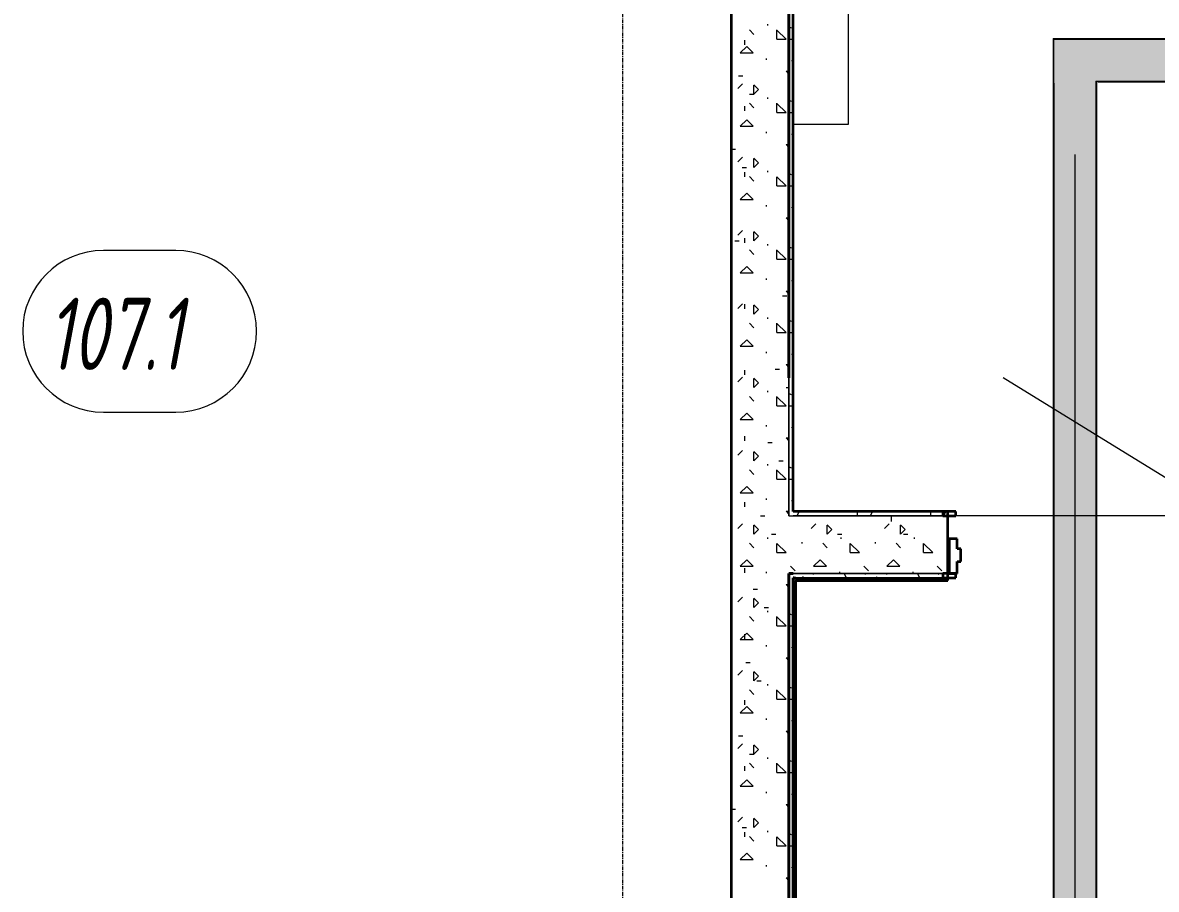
# Model space of a CAD drawing. Header units: millimetres. Extents: x -4948 to 42228, y -4856 to 69378.
# Drawn here: x 28630 to 32556, y 43283 to 46285 of the extents above; entities that cross this region are included whole.
import ezdxf

# ---------------------------------------------------------------- set-up
doc = ezdxf.new("R2010")
doc.units = ezdxf.units.MM
doc.linetypes.add('Линия сетки', pattern=[22.225, 12.7, -3.175, 3.175, -3.175])
for name, color, linetype, lineweight in [('A-AREA-IDEN', 2, 'Continuous', 30), ('A-DOOR', 31, 'Continuous', 13), ('A-DOOR-FRAM', 31, 'Continuous', 13), ('A-FLOR', 192, 'Continuous', 13), ('A-WALL', 113, 'Continuous', 13), ('A-WALL-PATT', 111, 'Continuous', 13), ('E-CABL-TRAY', 211, 'Continuous', 9), ('E-CABL-TRAY-CNTR', 211, 'Continuous', 9), ('I-WALL', 2, 'Continuous', 13), ('S-GRID', 1, 'Continuous', 30)]:
    doc.layers.add(name, color=color, linetype=linetype, lineweight=lineweight)
doc.styles.add('ISOCPEUR_B_I', font='', dxfattribs={"width": 0.7, "height": 250})
doc.styles.get('ISOCPEUR_B_I').set_extended_font_data('ISOCPEUR', italic=True, bold=True)

# ---------------------------------------------------------------- blocks, each defined once
blk = doc.blocks.new('27ELB-RD-AR-0000-BIM_rvt-1-1 этаж отм_ _0_000 лотки')
at = {"layer": 'A-AREA-IDEN', "color": 252, "lineweight": 9}
for p, q in [((29159.9, 45496.3), (28909.9, 45496.3)), ((28909.9, 44936.3), (29159.9, 44936.3))]:
    blk.add_line(p, q, dxfattribs=at)
for centre, start, end in [((28909.9, 45216.3), 90, 270), ((29159.9, 45216.3), 270, 90)]:
    blk.add_arc(centre, 280, start, end, dxfattribs=at)
at = {"layer": 'A-DOOR', "color": 252, "lineweight": 18}
blk.add_line((32800.9, 44577.1), (32026.2, 45054.5), dxfattribs=at)
at = {"layer": 'A-DOOR', "color": 252, "lineweight": 35}
for p, q in [((31861.9, 44377.1), (31816.9, 44377.1)), ((31816.9, 44377.1), (31816.9, 44362.1)), ((31861.9, 44362.1), (31861.9, 44377.1)), ((31816.9, 44362.1), (31861.9, 44362.1))]:
    blk.add_line(p, q, dxfattribs=at)
at = {"layer": 'A-DOOR-FRAM', "color": 252, "lineweight": 35}
for p, q in [((31861.9, 44592.1), (31816.9, 44592.1)), ((31816.9, 44592.1), (31816.9, 44577.1)), ((31816.9, 44577.1), (31861.9, 44577.1)), ((31861.9, 44577.1), (31861.9, 44592.1)), ((31866.9, 44497.1), (31838.9, 44497.1)), ((31838.9, 44497.1), (31838.9, 44377.1)), ((31866.9, 44463.1), (31866.9, 44497.1)), ((31878.9, 44463.1), (31866.9, 44463.1)), ((31878.9, 44419.1), (31878.9, 44463.1)), ((31866.9, 44377.1), (31866.9, 44419.1)), ((31866.9, 44419.1), (31878.9, 44419.1)), ((31838.9, 44377.1), (31866.9, 44377.1))]:
    blk.add_line(p, q, dxfattribs=at)
at = {"layer": 'A-FLOR', "color": 252, "lineweight": 9}
blk.add_line((32805.9, 44577.1), (31861.9, 44577.1), dxfattribs=at)
at = {"layer": 'A-WALL', "color": 252, "lineweight": 9}
for p, q in [((31283.9, 44577.1), (31283.9, 45054.6)), ((31283.9, 45054.6), (31283.9, 44577.1)), ((31283.9, 44577.1), (31298.9, 44577.1)), ((31833.9, 44577.1), (31298.9, 44577.1)), ((31298.9, 44577.1), (31833.9, 44577.1)), ((31298.9, 44377.1), (31833.9, 44377.1)), ((31833.9, 44377.1), (31298.9, 44377.1)), ((31307.9, 44362.1), (31301.9, 44362.1)), ((31301.9, 41777.1), (31301.9, 44359.1)), ((31301.9, 44359.1), (31307.9, 44359.1)), ((31307.9, 44362.1), (31833.9, 44362.1)), ((31833.9, 44362.1), (31307.9, 44362.1)), ((31307.9, 44359.1), (31833.9, 44359.1))]:
    blk.add_line(p, q, dxfattribs=at)
at = {"layer": 'A-WALL-PATT', "color": 252, "linetype": 'Continuous', "lineweight": 9}
for p, q in [((31162.5, 46244), (31146.6, 46259.8)), ((31210.2, 46275.6), (31210.2, 46279.6)), ((31242, 46228), (31242, 46259.8)), ((31273.7, 46228), (31242, 46259.7)), ((31293, 46265.9), (31283.9, 46270.4)), ((31130.9, 46208.9), (31130.9, 46224.8)), ((31242, 46228), (31273.8, 46228)), ((31283.9, 46228), (31298.9, 46228)), ((31115, 46180.3), (31137.4, 46202.8)), ((31115, 46180.4), (31159.9, 46180.4)), ((31159.9, 46180.3), (31137.4, 46202.8)), ((31206.3, 46156.6), (31206.3, 46160.5)), ((31292.8, 46151.8), (31298.9, 46157.8)), ((31087.2, 46112.9), (31087.2, 46116.9)), ((31108.7, 46101), (31124.5, 46101)), ((31283.9, 46106.7), (31273.6, 46117)), ((31273.8, 46116.9), (31283.9, 46116.9)), ((31107.1, 46057.4), (31123, 46073.3)), ((31178.4, 46053.5), (31162.5, 46069.3)), ((31162.6, 46037.5), (31162.6, 46069.2)), ((31146.8, 46037.5), (31162.6, 46037.5)), ((31162.7, 46037.6), (31178.6, 46053.4)), ((31210.2, 46021.6), (31210.2, 46025.6)), ((31293, 46011.9), (31283.9, 46016.4)), ((31130.9, 45980.3), (31130.9, 45996.2)), ((31162.5, 45990), (31146.6, 46005.8)), ((31242, 45974), (31242, 46005.8)), ((31273.7, 45974), (31242, 46005.7)), ((31115, 45926.3), (31137.4, 45948.8)), ((31159.9, 45926.3), (31137.4, 45948.8)), ((31242, 45974), (31273.8, 45974)), ((31283.9, 45974), (31298.9, 45974)), ((31115, 45926.4), (31159.9, 45926.4)), ((31206.3, 45902.6), (31206.3, 45906.5)), ((31292.8, 45897.8), (31298.9, 45903.8)), ((31087.2, 45858.9), (31087.2, 45862.9)), ((31283.9, 45852.7), (31273.6, 45863)), ((31273.8, 45862.9), (31283.9, 45862.9)), ((31083.9, 45847), (31099.1, 45847)), ((31107.1, 45803.4), (31123, 45819.3)), ((31121.3, 45783.5), (31137.2, 45783.5)), ((31178.4, 45799.5), (31162.5, 45815.3)), ((31162.6, 45783.5), (31162.6, 45815.2)), ((31162.7, 45783.6), (31178.6, 45799.4)), ((31130.9, 45751.7), (31130.9, 45767.6)), ((31162.5, 45736), (31146.6, 45751.8)), ((31210.2, 45767.6), (31210.2, 45771.6)), ((31242, 45720), (31242, 45751.7)), ((31273.7, 45720), (31242, 45751.7)), ((31293, 45757.9), (31283.9, 45762.4)), ((31242, 45720), (31273.8, 45720)), ((31283.9, 45720), (31298.9, 45720)), ((31115, 45672.3), (31137.4, 45694.8)), ((31115, 45672.4), (31159.9, 45672.4)), ((31159.9, 45672.3), (31137.4, 45694.8)), ((31206.3, 45648.6), (31206.3, 45652.5)), ((31292.8, 45643.8), (31298.9, 45649.9)), ((31087.2, 45604.9), (31087.2, 45608.9)), ((31283.9, 45598.7), (31273.6, 45609)), ((31273.8, 45608.9), (31283.9, 45608.9)), ((31107.1, 45549.4), (31123, 45565.3)), ((31178.4, 45545.5), (31162.5, 45561.3)), ((31162.6, 45529.5), (31162.6, 45561.2)), ((31162.7, 45529.6), (31178.6, 45545.4)), ((31096, 45529.5), (31111.8, 45529.5)), ((31130.9, 45523.1), (31130.9, 45539)), ((31210.2, 45513.6), (31210.2, 45517.6)), ((31293, 45503.9), (31283.9, 45508.4)), ((31162.5, 45482), (31146.6, 45497.8)), ((31242, 45466), (31242, 45497.8)), ((31273.7, 45466), (31242, 45497.7)), ((31115, 45418.3), (31137.4, 45440.8)), ((31159.9, 45418.3), (31137.4, 45440.8)), ((31242, 45466), (31273.8, 45466)), ((31283.9, 45466), (31298.9, 45466)), ((31115, 45418.4), (31159.9, 45418.4)), ((31206.3, 45394.6), (31206.3, 45398.5)), ((31292.8, 45389.8), (31298.9, 45395.9)), ((31087.2, 45350.9), (31087.2, 45354.9)), ((31283.9, 45344.7), (31273.6, 45355)), ((31273.8, 45354.9), (31283.9, 45354.9)), ((31107.1, 45295.4), (31123, 45311.3)), ((31130.9, 45294.5), (31130.9, 45310.4)), ((31261, 45339), (31276.9, 45339)), ((31083.9, 45275.5), (31086.4, 45275.5)), ((31178.4, 45291.5), (31162.5, 45307.3)), ((31162.6, 45275.5), (31162.6, 45307.2)), ((31162.7, 45275.6), (31178.6, 45291.4)), ((31162.5, 45228), (31146.6, 45243.8)), ((31210.2, 45259.6), (31210.2, 45263.6)), ((31242, 45212), (31242, 45243.8)), ((31273.7, 45212), (31242, 45243.7)), ((31293, 45249.9), (31283.9, 45254.4)), ((31242, 45212), (31273.8, 45212)), ((31283.9, 45212), (31298.9, 45212)), ((31115, 45164.3), (31137.4, 45186.8)), ((31115, 45164.4), (31159.9, 45164.4)), ((31159.9, 45164.3), (31137.4, 45186.8)), ((31206.3, 45140.6), (31206.3, 45144.5)), ((31292.8, 45135.8), (31298.9, 45141.9)), ((31087.2, 45096.9), (31087.2, 45100.9)), ((31130.9, 45065.9), (31130.9, 45081.8)), ((31235.7, 45085), (31251.5, 45085)), ((31283.9, 45090.7), (31273.6, 45101)), ((31273.8, 45100.9), (31283.9, 45100.9)), ((31107.1, 45041.4), (31123, 45057.3)), ((31178.4, 45037.5), (31162.5, 45053.3)), ((31162.6, 45021.5), (31162.6, 45053.2)), ((31162.7, 45021.6), (31178.6, 45037.4)), ((31210.2, 45005.6), (31210.2, 45009.6)), ((31273.8, 45021.5), (31283.9, 45021.5)), ((31293, 44995.9), (31283.9, 45000.4)), ((31162.5, 44974), (31146.6, 44989.8)), ((31242, 44958), (31242, 44989.8)), ((31273.7, 44958), (31242, 44989.7)), ((31242, 44958), (31273.8, 44958)), ((31283.9, 44958), (31298.9, 44958)), ((31115, 44910.3), (31137.4, 44932.8)), ((31159.9, 44910.3), (31137.4, 44932.8)), ((31115, 44910.4), (31159.9, 44910.4)), ((31206.3, 44886.6), (31206.3, 44890.5)), ((31292.8, 44881.8), (31298.9, 44887.9)), ((31087.2, 44842.9), (31087.2, 44846.9)), ((31130.9, 44837.3), (31130.9, 44853.2)), ((31283.9, 44836.7), (31273.6, 44847)), ((31273.8, 44846.9), (31283.9, 44846.9)), ((31107.1, 44787.4), (31123, 44803.3)), ((31178.4, 44783.5), (31162.5, 44799.3)), ((31162.6, 44767.5), (31162.6, 44799.2)), ((31210.2, 44831), (31226.1, 44831)), ((31162.7, 44767.6), (31178.6, 44783.4)), ((31248.3, 44767.5), (31264.2, 44767.5)), ((31162.5, 44720), (31146.6, 44735.8)), ((31210.2, 44751.6), (31210.2, 44755.6)), ((31242, 44704), (31242, 44735.8)), ((31273.7, 44704), (31242, 44735.7)), ((31293, 44741.9), (31283.9, 44746.4)), ((31242, 44704), (31273.8, 44704)), ((31283.9, 44704), (31298.9, 44704)), ((31115, 44656.3), (31137.4, 44678.8)), ((31115, 44656.4), (31159.9, 44656.4)), ((31159.9, 44656.3), (31137.4, 44678.8)), ((31130.9, 44608.7), (31130.9, 44624.6)), ((31206.3, 44632.6), (31206.3, 44636.5)), ((31292.8, 44627.8), (31298.9, 44633.9)), ((31087.2, 44588.9), (31087.2, 44592.9)), ((31184.8, 44577), (31200.7, 44577)), ((31283.9, 44582.7), (31273.6, 44593)), ((31273.8, 44592.9), (31283.9, 44592.9)), ((31289.5, 44577.1), (31289.5, 44577.1)), ((31289.7, 44577.1), (31289.7, 44577.1)), ((31311.8, 44577.1), (31319.3, 44592.1)), ((31413.5, 44577), (31429.3, 44577)), ((31495.8, 44589.8), (31494.7, 44592.1)), ((31521.4, 44577.1), (31521.4, 44592.1)), ((31543.5, 44577.1), (31543.5, 44577.1)), ((31543.7, 44577.1), (31543.7, 44577.1)), ((31565.8, 44577.1), (31573.3, 44592.1)), ((31638.9, 44557.9), (31638.9, 44573.8)), ((31642, 44577), (31657.9, 44577)), ((31749.8, 44589.8), (31748.7, 44592.1)), ((31775.4, 44577.1), (31775.4, 44592.1)), ((31797.5, 44577.1), (31797.5, 44577.1)), ((31797.7, 44577.1), (31797.7, 44577.1)), ((31819.8, 44577.1), (31827.3, 44592.1)), ((31107.1, 44533.4), (31123, 44549.3)), ((31178.4, 44529.5), (31162.5, 44545.3)), ((31162.6, 44513.5), (31162.6, 44545.2)), ((31162.7, 44513.6), (31178.6, 44529.4)), ((31361.1, 44533.4), (31377, 44549.3)), ((31432.4, 44529.5), (31416.5, 44545.3)), ((31416.6, 44513.5), (31416.6, 44545.2)), ((31416.7, 44513.6), (31432.6, 44529.4)), ((31615.1, 44533.4), (31631, 44549.3)), ((31686.4, 44529.5), (31670.5, 44545.3)), ((31670.6, 44513.5), (31670.6, 44545.2)), ((31670.7, 44513.6), (31686.6, 44529.4)), ((31210.2, 44497.6), (31210.2, 44501.6)), ((31223, 44513.5), (31238.8, 44513.5)), ((31329.3, 44481.7), (31329.3, 44485.7)), ((31451.5, 44513.5), (31467.4, 44513.5)), ((31464.2, 44497.6), (31464.2, 44501.6)), ((31583.3, 44481.7), (31583.3, 44485.7)), ((31680.2, 44513.5), (31696, 44513.5)), ((31718.2, 44497.6), (31718.2, 44501.6)), ((31162.5, 44466), (31146.6, 44481.8)), ((31242, 44450), (31242, 44481.7)), ((31273.7, 44450), (31242, 44481.7)), ((31242, 44450), (31273.8, 44450)), ((31416.5, 44466), (31400.6, 44481.8)), ((31496, 44450), (31496, 44481.7)), ((31527.7, 44450), (31496, 44481.7)), ((31496, 44450), (31527.8, 44450)), ((31670.5, 44466), (31654.6, 44481.8)), ((31750, 44450), (31750, 44481.7)), ((31781.7, 44450), (31750, 44481.7)), ((31750, 44450), (31781.8, 44450)), ((31115, 44402.3), (31137.4, 44424.8)), ((31159.9, 44402.3), (31137.4, 44424.8)), ((31369, 44402.3), (31391.4, 44424.8)), ((31413.9, 44402.3), (31391.4, 44424.8)), ((31623, 44402.3), (31645.4, 44424.8)), ((31667.9, 44402.3), (31645.4, 44424.8)), ((31115, 44402.4), (31159.9, 44402.4)), ((31130.9, 44380.1), (31130.9, 44396)), ((31206.3, 44378.6), (31206.3, 44382.5)), ((31305.4, 44386.6), (31289.5, 44402.5)), ((31292.8, 44373.8), (31296.1, 44377.1)), ((31331.3, 44362.1), (31333.8, 44367.1)), ((31369, 44402.4), (31413.9, 44402.4)), ((31369, 44373.8), (31369, 44377.1)), ((31460.3, 44378.6), (31460.3, 44382.5)), ((31482.7, 44362.1), (31475.2, 44377.1)), ((31559.4, 44386.6), (31543.5, 44402.5)), ((31546.8, 44373.8), (31550.1, 44377.1)), ((31585.3, 44362.1), (31587.8, 44367.1)), ((31623, 44402.4), (31667.9, 44402.4)), ((31623, 44373.8), (31623, 44377.1)), ((31714.3, 44378.6), (31714.3, 44382.5)), ((31736.7, 44362.1), (31729.2, 44377.1)), ((31813.4, 44386.6), (31797.5, 44402.5)), ((31800.8, 44373.8), (31804.1, 44377.1)), ((31087.2, 44334.9), (31087.2, 44338.9)), ((31283.9, 44328.7), (31273.6, 44339)), ((31273.8, 44338.9), (31283.9, 44338.9)), ((31301.9, 44348), (31307.9, 44354)), ((31307.9, 44354), (31313, 44359.1)), ((31413, 44353.1), (31419, 44359.1)), ((31519.1, 44353.1), (31525.1, 44359.1)), ((31625.2, 44353.1), (31631.2, 44359.1)), ((31731.2, 44353.1), (31737.2, 44359.1)), ((31107.1, 44279.4), (31123, 44295.3)), ((31159.5, 44323), (31175.3, 44323)), ((31178.4, 44275.5), (31162.5, 44291.3)), ((31162.6, 44259.5), (31162.6, 44291.2)), ((31162.7, 44259.6), (31178.6, 44275.4)), ((31197.5, 44259.5), (31213.4, 44259.5)), ((31162.5, 44212), (31146.6, 44227.8)), ((31210.2, 44243.6), (31210.2, 44247.6)), ((31242, 44196), (31242, 44227.8)), ((31273.7, 44196), (31242, 44227.7)), ((31293, 44233.9), (31283.9, 44238.4)), ((31301.9, 44241.9), (31307.9, 44247.9)), ((31115, 44148.3), (31137.4, 44170.8)), ((31159.9, 44148.3), (31137.4, 44170.8)), ((31242, 44196), (31273.8, 44196)), ((31283.9, 44196), (31298.9, 44196)), ((31115, 44148.4), (31159.9, 44148.4)), ((31130.9, 44151.5), (31130.9, 44167.4)), ((31301.9, 44135.8), (31307.9, 44141.8)), ((31206.3, 44124.6), (31206.3, 44128.5)), ((31292.8, 44119.8), (31298.9, 44125.9)), ((31087.2, 44080.9), (31087.2, 44084.9)), ((31134, 44069), (31149.9, 44069)), ((31283.9, 44074.7), (31273.6, 44085)), ((31273.8, 44084.9), (31283.9, 44084.9)), ((31107.1, 44025.4), (31123, 44041.3)), ((31178.4, 44021.5), (31162.5, 44037.3)), ((31162.6, 44005.5), (31162.6, 44037.2)), ((31162.7, 44005.6), (31178.6, 44021.4)), ((31301.9, 44029.8), (31307.9, 44035.8)), ((31172.2, 44005.5), (31188, 44005.5)), ((31210.2, 43989.6), (31210.2, 43993.6)), ((31293, 43979.9), (31283.9, 43984.4)), ((31130.9, 43922.9), (31130.9, 43938.8)), ((31162.5, 43958), (31146.6, 43973.8)), ((31242, 43942), (31242, 43973.8)), ((31273.7, 43942), (31242, 43973.7)), ((31242, 43942), (31273.8, 43942)), ((31283.9, 43942), (31298.9, 43942)), ((31115, 43894.3), (31137.4, 43916.8)), ((31159.9, 43894.3), (31137.4, 43916.8)), ((31301.9, 43923.7), (31307.9, 43929.7)), ((31115, 43894.4), (31159.9, 43894.4)), ((31206.3, 43870.6), (31206.3, 43874.5)), ((31292.8, 43865.8), (31298.9, 43871.9)), ((31087.2, 43826.9), (31087.2, 43830.9)), ((31283.9, 43820.7), (31273.6, 43831)), ((31273.8, 43830.9), (31283.9, 43830.9)), ((31301.9, 43817.6), (31307.9, 43823.6)), ((31107.1, 43771.4), (31123, 43787.3)), ((31108.7, 43815), (31124.5, 43815)), ((31178.4, 43767.5), (31162.5, 43783.3)), ((31162.6, 43751.5), (31162.6, 43783.2)), ((31146.8, 43751.5), (31162.6, 43751.5)), ((31162.7, 43751.6), (31178.6, 43767.4)), ((31210.2, 43735.6), (31210.2, 43739.6)), ((31130.9, 43694.3), (31130.9, 43710.2)), ((31162.5, 43704), (31146.6, 43719.8)), ((31242, 43688), (31242, 43719.8)), ((31273.7, 43688), (31242, 43719.7)), ((31293, 43725.9), (31283.9, 43730.4)), ((31301.9, 43711.6), (31307.9, 43717.6)), ((31115, 43640.3), (31137.4, 43662.8)), ((31159.9, 43640.3), (31137.4, 43662.8)), ((31242, 43688), (31273.8, 43688)), ((31283.9, 43688), (31298.9, 43688)), ((31115, 43640.4), (31159.9, 43640.4)), ((31206.3, 43616.6), (31206.3, 43620.5)), ((31292.8, 43611.8), (31298.9, 43617.9)), ((31301.9, 43605.5), (31307.9, 43611.5)), ((31083.9, 43561), (31099.1, 43561)), ((31087.2, 43572.9), (31087.2, 43576.9)), ((31283.9, 43566.7), (31273.6, 43577)), ((31273.8, 43576.9), (31283.9, 43576.9)), ((31107.1, 43517.4), (31123, 43533.3)), ((31178.4, 43513.5), (31162.5, 43529.3)), ((31162.6, 43497.5), (31162.6, 43529.2)), ((31162.7, 43497.6), (31178.6, 43513.4)), ((31301.9, 43499.5), (31307.9, 43505.5)), ((31121.3, 43497.5), (31137.2, 43497.5)), ((31130.9, 43465.7), (31130.9, 43481.6)), ((31162.5, 43450), (31146.6, 43465.8)), ((31210.2, 43481.6), (31210.2, 43485.6)), ((31242, 43434), (31242, 43465.7)), ((31273.7, 43434), (31242, 43465.7)), ((31293, 43471.9), (31283.9, 43476.4)), ((31242, 43434), (31273.8, 43434)), ((31283.9, 43434), (31298.9, 43434)), ((31115, 43386.3), (31137.4, 43408.8)), ((31115, 43386.4), (31159.9, 43386.4)), ((31159.9, 43386.3), (31137.4, 43408.8)), ((31301.9, 43393.4), (31307.9, 43399.4)), ((31206.3, 43362.6), (31206.3, 43366.5)), ((31292.8, 43357.8), (31298.9, 43363.9)), ((31087.2, 43318.9), (31087.2, 43322.9)), ((31283.9, 43312.7), (31273.6, 43323)), ((31273.8, 43322.9), (31283.9, 43322.9)), ((31301.9, 43287.3), (31307.9, 43293.3))]:
    blk.add_line(p, q, dxfattribs=at)
at = {"layer": 'I-WALL', "color": 252, "lineweight": 35}
for p, q in [((31083.9, 48379.6), (31083.9, 44577.1)), ((31283.9, 45054.6), (31283.9, 46731.7)), ((31283.9, 46718.7), (31283.9, 45054.6)), ((31298.9, 45054.6), (31298.9, 46718.7)), ((31298.9, 44592.1), (31298.9, 45054.6)), ((31083.9, 44577.1), (31083.9, 44377.1)), ((31833.9, 44592.1), (31298.9, 44592.1)), ((31833.9, 44577.1), (31833.9, 44592.1)), ((31833.9, 44377.1), (31833.9, 44577.1)), ((31083.9, 44377.1), (31083.9, 42592.1)), ((31283.9, 44377.1), (31298.9, 44377.1)), ((31283.9, 41992.1), (31283.9, 44377.1)), ((31298.9, 44377.1), (31283.9, 44377.1)), ((31283.9, 44377.1), (31283.9, 41792.1)), ((31833.9, 44362.1), (31833.9, 44377.1)), ((31298.9, 41792.1), (31298.9, 44362.1)), ((31298.9, 44362.1), (31307.9, 44362.1)), ((31298.9, 44362.1), (31298.9, 41777.1)), ((31301.9, 44362.1), (31298.9, 44362.1)), ((31307.9, 41777.1), (31307.9, 44353.1)), ((31307.9, 44353.1), (31833.9, 44353.1)), ((31833.9, 44353.1), (31833.9, 44362.1))]:
    blk.add_line(p, q, dxfattribs=at)
at = {"layer": 'A-AREA-IDEN', "color": 252, "style": 'ISOCPEUR_B_I', "width": 0.7}
blk.add_text('107.1', height=250, dxfattribs=at).set_placement((28715, 45082.4))
blk = doc.blocks.new('27ELB-RD-KR2-0000-BIM_rvt-1-1 этаж отм_ _0_000 лотки')
at = {"layer": 'A-FLOR', "color": 252, "lineweight": 15}
for p, q in [((31488.7, 46718.7), (31488.7, 45932)), ((31488.7, 45932), (31298.9, 45932))]:
    blk.add_line(p, q, dxfattribs=at)
at = {"layer": 'S-GRID', "color": 252, "linetype": 'Линия сетки', "lineweight": 9}
blk.add_line((30708.9, -4856.4), (30708.9, 68377.9), dxfattribs=at)
blk = doc.blocks.new('СКС-Угол горизонтальный CPO 45-S5-Combitech-DKC - СКС-Угол горизонтальный CPO 45-S5-Combitech-DKC-V184-1 этаж отм_ _0_000 лотки')
at = {"layer": 'E-CABL-TRAY', "lineweight": 13}
for points in [[(72.5, 80), (72.5, -72.5), (-80, -72.5), (-80, -75), (75, -75), (75, 80)], [(-72.5, 80), (-72.5, 72.5), (-80, 72.5), (-80, -72.5), (72.5, -72.5), (72.5, 80), (1.5, 80)], [(-75, 80), (-75, 75), (-80, 75), (-80, 72.5), (-72.5, 72.5), (-72.5, 80)]]:
    blk.add_hatch(color=160, dxfattribs=at).paths.add_polyline_path(points, flags=0)
at = {"layer": 'E-CABL-TRAY', "color": 170}
for p, q in [((-72.5, 80), (-75, 80)), ((-75, 80), (-75, 75)), ((-72.5, 72.5), (-72.5, 80)), ((75, 80), (72.5, 80)), ((72.5, 80), (72.5, -72.5)), ((75, -75), (75, 80)), ((-80, 72.5), (-80, 75)), ((-80, 75), (-75, 75)), ((-72.5, 72.5), (-80, 72.5)), ((-80, -75), (-80, -72.5)), ((72.5, -72.5), (-80, -72.5)), ((75, -75), (-80, -75))]:
    blk.add_line(p, q, dxfattribs=at)
blk = doc.blocks.new('СКС-Соединитель 1-S5-Combitech-DKC-не для заказа - СКС-Соединитель 1-S5-Combitech-DKC-не для заказа-V185-1 этаж отм_ _0_000 лотки')
at = {"layer": 'E-CABL-TRAY', "lineweight": 13}
for points in [[(0, 115), (-1.2, 115), (-1.2, 0), (0, 0), (0, 5)], [(-115, 1.2), (-115, 0), (0, 0), (0, 1.2), (-5, 1.2)]]:
    blk.add_hatch(color=160, dxfattribs=at).paths.add_polyline_path(points, flags=0)
blk = doc.blocks.new('СКС-Соединитель 1-S5-Combitech-DKC-не для заказа - СКС-Соединитель 1-S5-Combitech-DKC-не для заказа-V186-1 этаж отм_ _0_000 лотки')
at = {"layer": 'E-CABL-TRAY', "lineweight": 13}
for points in [[(0, 115), (0, 0), (1.2, 0), (1.2, 115)], [(0, 0), (-115, 0), (-115, -1.2), (0, -1.2)]]:
    blk.add_hatch(color=160, dxfattribs=at).paths.add_polyline_path(points, flags=0)

msp = doc.modelspace()

# ---------------------------------------------------------------- hatches: boundary and pattern name
at = {"layer": 'E-CABL-TRAY', "lineweight": 5}
for points in [[(34308.9, 46227.7), (34308.9, 46230.2), (32353.9, 46230.2), (32353.9, 46227.7), (33633.9, 46227.7)], [(34308.9, 46082.8), (34308.9, 46227.7), (32353.9, 46227.7), (32353.9, 46082.8), (33633.9, 46082.8)], [(32201.4, 40508.8), (32201.4, 46075.2), (32198.9, 46075.2), (32198.9, 40508.8)], [(32272.4, 40508.8), (32346.3, 40508.8), (32346.3, 46075.2), (32201.4, 46075.2), (32201.4, 40508.8)], [(32348.9, 40508.8), (32348.9, 46075.2), (32346.3, 46075.2), (32346.3, 40508.8)], [(34308.9, 46080.2), (34308.9, 46082.8), (32353.9, 46082.8), (32353.9, 46080.2), (33633.9, 46080.2)]]:
    msp.add_hatch(color=5, dxfattribs=at).paths.add_polyline_path(points, flags=0)

# ---------------------------------------------------------------- linework, layer by layer
at = {"layer": 'E-CABL-TRAY', "color": 170}
for p, q in [((32353.9, 46227.7), (32353.9, 46230.2)), ((32353.9, 46230.2), (34308.9, 46230.2)), ((32353.9, 46227.7), (34308.9, 46227.7)), ((32198.9, 46075.2), (32201.4, 46075.2)), ((32198.9, 46075.2), (32198.9, 40508.8)), ((32201.4, 46075.2), (32201.4, 40508.8)), ((32346.3, 46075.2), (32348.9, 46075.2)), ((32346.3, 46075.2), (32346.3, 40508.8)), ((32348.9, 46075.2), (32348.9, 40508.8)), ((32353.9, 46080.2), (32353.9, 46082.8)), ((32353.9, 46082.8), (34308.9, 46082.8)), ((32353.9, 46080.2), (34308.9, 46080.2))]:
    msp.add_line(p, q, dxfattribs=at)
at = {"layer": 'E-CABL-TRAY-CNTR', "color": 170}
msp.add_line((32273.9, 45828.1), (32273.9, 40756), dxfattribs=at)

# ---------------------------------------------------------------- block references
at = {"lineweight": 5}
for name in ['27ELB-RD-KR2-0000-BIM_rvt-1-1 этаж отм_ _0_000 лотки', '27ELB-RD-AR-0000-BIM_rvt-1-1 этаж отм_ _0_000 лотки']:
    msp.add_blockref(name, (0, 0), dxfattribs=at)
at = {"layer": 'E-CABL-TRAY', "color": 170, "rotation": 180}
for name, p in [('СКС-Соединитель 1-S5-Combitech-DKC-не для заказа - СКС-Соединитель 1-S5-Combitech-DKC-не для заказа-V186-1 этаж отм_ _0_000 лотки', (32198.9, 46230.2)), ('СКС-Угол горизонтальный CPO 45-S5-Combitech-DKC - СКС-Угол горизонтальный CPO 45-S5-Combitech-DKC-V184-1 этаж отм_ _0_000 лотки', (32273.9, 46155.2)), ('СКС-Соединитель 1-S5-Combitech-DKC-не для заказа - СКС-Соединитель 1-S5-Combitech-DKC-не для заказа-V185-1 этаж отм_ _0_000 лотки', (32348.9, 46080.2))]:
    msp.add_blockref(name, p, dxfattribs=at)

doc.saveas('drawing.dxf')
